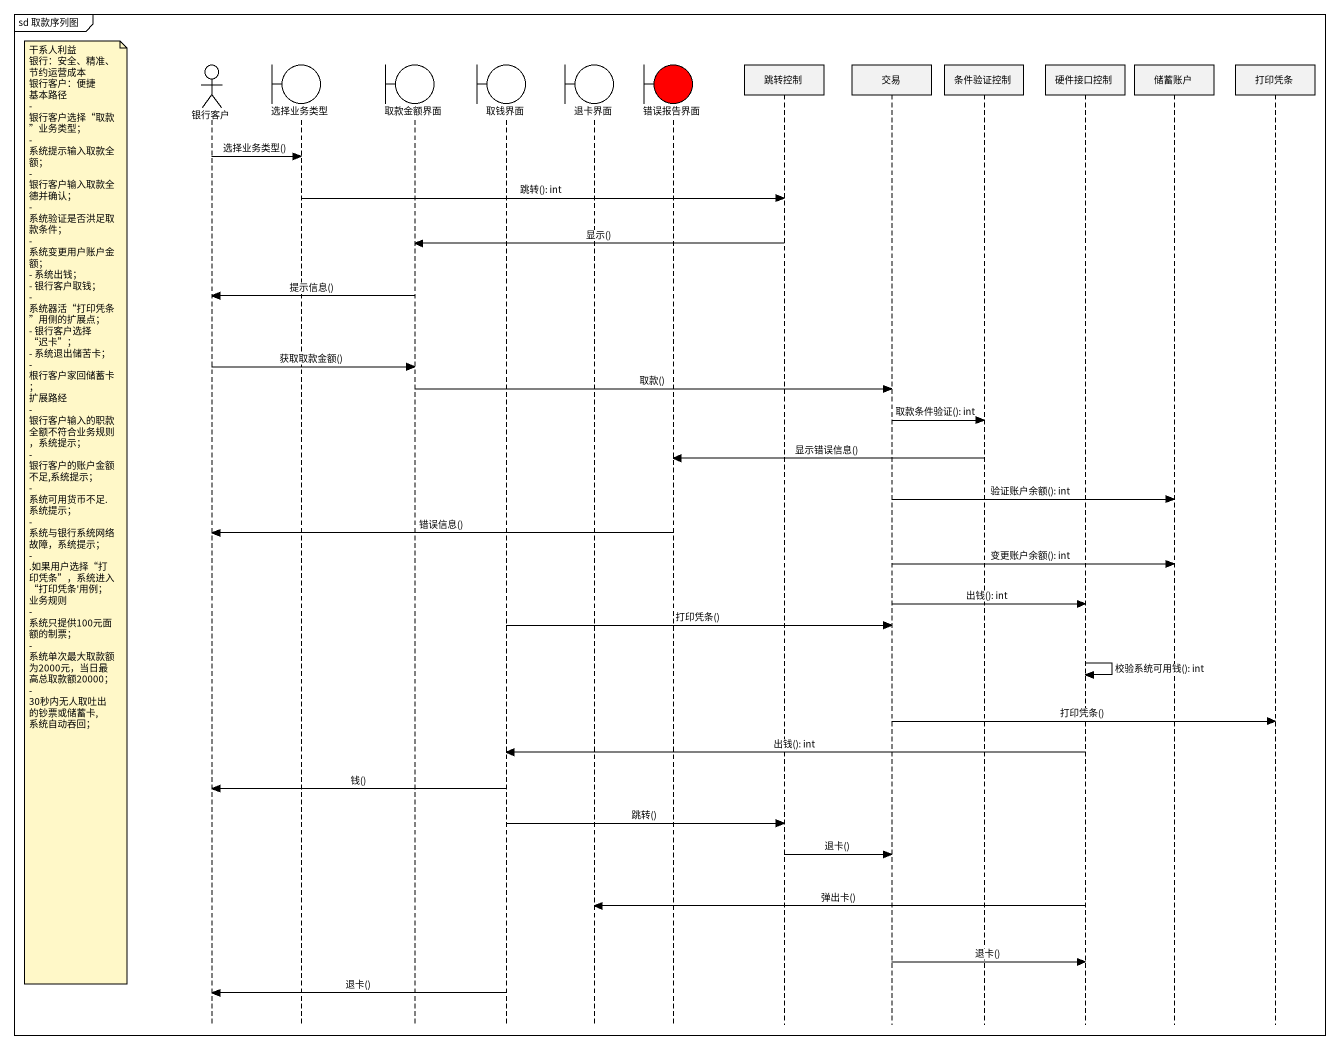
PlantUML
@startuml
mainframe sd 取款序列图
hide footbox
actor 银行客户
boundary 选择业务类型
boundary 取款金额界面
boundary 取钱界面
boundary 退卡界面
boundary 错误报告界面 #FF0000
participant 跳转控制
participant 交易
participant 条件验证控制
participant 硬件接口控制
participant 储蓄账户
participant 打印凭条

银行客户 -> 选择业务类型 : 选择业务类型()
选择业务类型 -> 跳转控制 : 跳转(): int
跳转控制 -> 取款金额界面 : 显示()
取款金额界面 -> 银行客户 : 提示信息()
银行客户 -> 取款金额界面 : 获取取款金额()
取款金额界面 -> 交易 : 取款()
交易 -> 条件验证控制 : 取款条件验证(): int
条件验证控制 -> 错误报告界面 : 显示错误信息()
交易 -> 储蓄账户 : 验证账户余额(): int
note left of 银行客户
  干系人利益
  银行：安全、精准、节约运营成本
  银行客户：便捷
  基本路径
  - 银行客户选择“取款”业务类型；
  - 系统提示输入取款全额；
  - 银行客户输入取款全德并确认；
  - 系统验证是否洪足取款条件；
  - 系统变更用户账户金额；
  - 系统出钱；
  - 银行客户取钱；
  - 系统器活“打印凭条”用侧的扩展点；
  - 银行客户选择 “迟卡”；
  - 系统退出储苦卡；
  - 根行客户家回储蓄卡；
  扩展路经
  - 银行客户输入的职款全额不符合业务规则，系统提示；
  - 银行客户的账户金额不足,系统提示；
  - 系统可用货币不足.系统提示；
  - 系统与银行系统网络故障，系统提示；
  - .如果用户选择“打印凭条”，系统进入“打印凭条'用例；
  业务规则
  - 系统只提供100元面额的制票；
  - 系统单次最大取款额为2000元，当日最高总取款额20000；
  - 30秒内无人取吐出的钞票或储蓄卡,系统自动吞回；
end note
错误报告界面 -> 银行客户 : 错误信息()
交易 -> 储蓄账户 : 变更账户余额(): int
交易 -> 硬件接口控制 : 出钱(): int
取钱界面 -> 交易 : 打印凭条()
硬件接口控制 -> 硬件接口控制 : 校验系统可用钱(): int
交易 -> 打印凭条 : 打印凭条()
硬件接口控制 -> 取钱界面 : 出钱(): int
取钱界面 -> 银行客户 : 钱()
取钱界面 -> 跳转控制 : 跳转()
跳转控制 -> 交易 : 退卡()
硬件接口控制 -> 退卡界面 : 弹出卡()
交易 -> 硬件接口控制 : 退卡()
取钱界面 -> 银行客户 : 退卡()
@enduml
